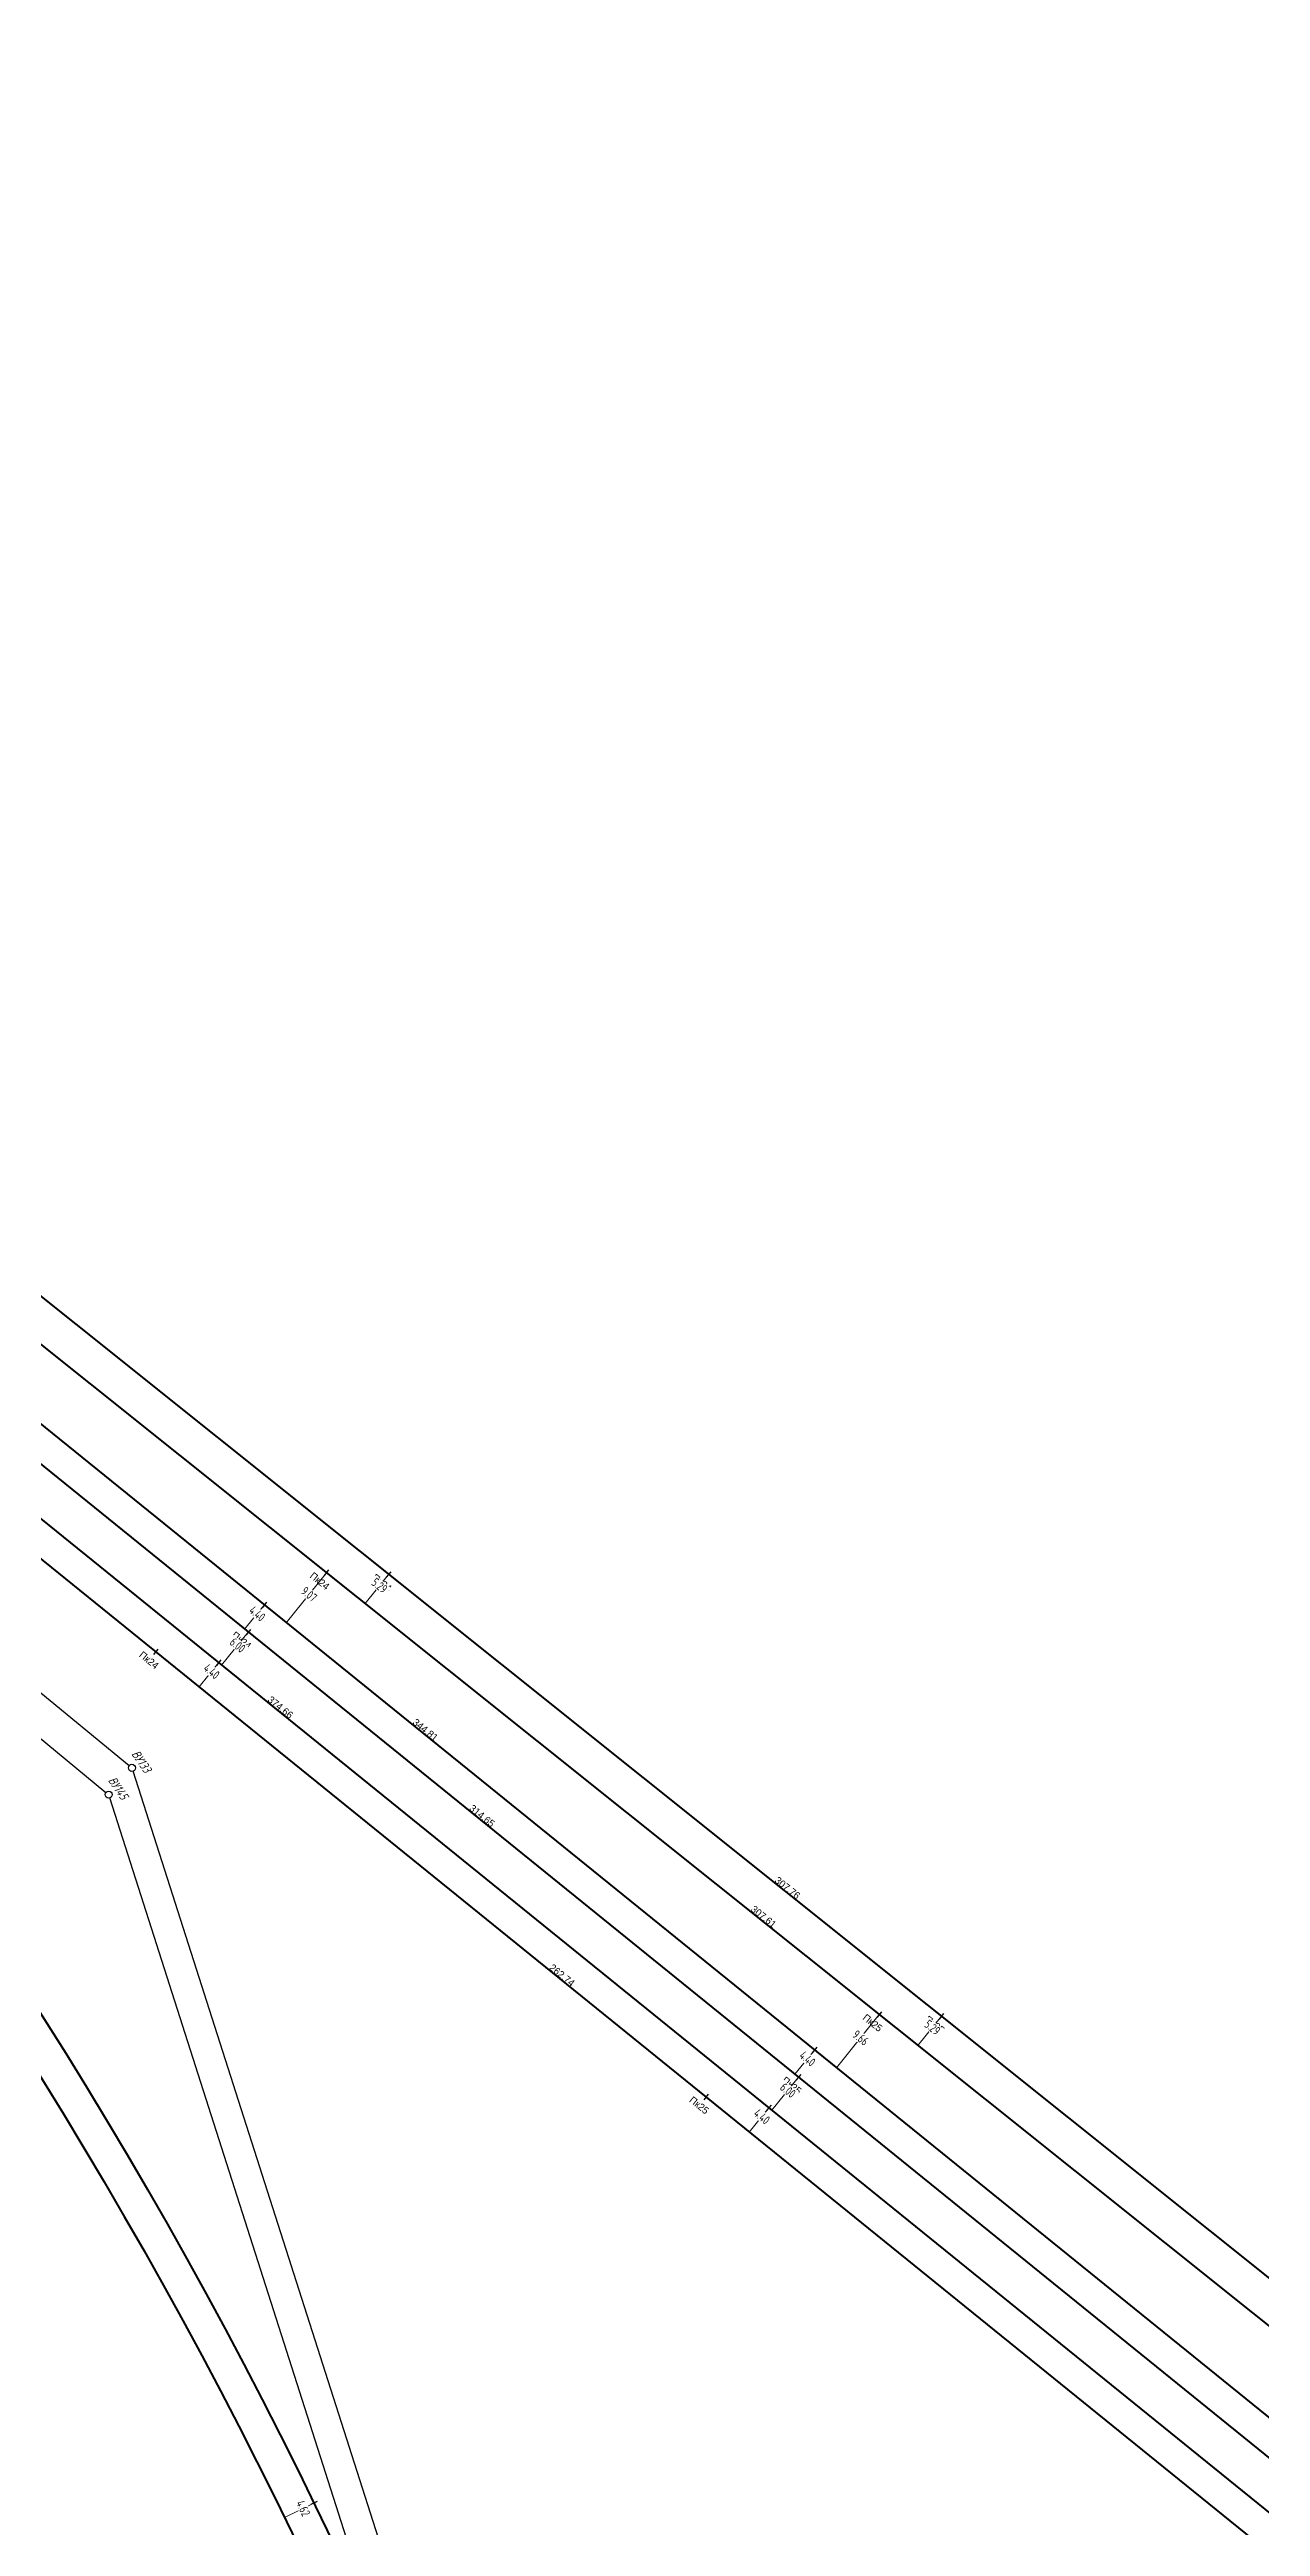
# Model space of a CAD drawing. Extents: x 10590 to 14299, y 7312 to 9553.
# Drawn here: x 12031.3 to 12202.4, y 8536 to 8886 of the extents above; entities that cross this region are included whole.
import ezdxf
from ezdxf.enums import TextEntityAlignment as Align

# ---------------------------------------------------------------- set-up
doc = ezdxf.new("R2010")
doc.units = 0
for name, color, linetype in [('Вершины', 7, 'Continuous'), ('Междупутья в плане', 7, 'Continuous'), ('Ось трассы', 7, 'Continuous'), ('Пикетаж', 7, 'Continuous'), ('Прямые вставки', 7, 'Continuous')]:
    doc.layers.add(name, color=color, linetype=linetype)
doc.styles.get("Standard").update_dxf_attribs({"font": 'SPDS.shx', "oblique": 15, "height": 2})
doc.styles.add('Междупутья', font='simplex.shx', dxfattribs={"width": 0.7, "height": 2.5})
doc.styles.add('Пикетаж', font='pragmai.shx', dxfattribs={"height": 2})

msp = doc.modelspace()

# ---------------------------------------------------------------- linework, layer by layer
at = {"color": 1}
for p, q in [((12070.77, 8671.18), (12070.14, 8670.4)), ((12079.54, 8670.94), (12078.91, 8670.16)), ((12061.98, 8666.62), (12061.36, 8665.84)), ((12046.64, 8660), (12046.01, 8659.22)), ((12148.88, 8608.75), (12148.26, 8607.97)), ((12157.65, 8608.51), (12157.03, 8607.73)), ((12139.73, 8603.73), (12139.1, 8602.95)), ((12124.39, 8597.1), (12123.76, 8596.32)), ((12069.15, 8539.55), (12068.25, 8539.11))]:
    msp.add_line(p, q, dxfattribs=at)
at = {"layer": 'Вершины', "color": 1}
for p, q in [((11868.43, 8786.86), (12042.59, 8643.53)), ((11865.11, 8783.11), (12039.31, 8639.76)), ((12111.89, 8427.92), (12043.13, 8642.74))]:
    msp.add_line(p, q, dxfattribs=at)
for centre in [(12042.98, 8643.22), (12039.69, 8639.44)]:
    msp.add_circle(centre, 0.5, dxfattribs=at)
at = {"layer": 'Междупутья в плане', "color": 1, "lineweight": 15}
for p, q in [((12070.45, 8670.79), (12064.79, 8663.71)), ((12079.23, 8670.55), (12075.92, 8666.42)), ((12061.67, 8666.23), (12058.9, 8662.81)), ((12148.57, 8608.36), (12142.54, 8600.81)), ((12157.34, 8608.12), (12154.04, 8603.99)), ((12139.41, 8603.34), (12136.65, 8599.92)), ((12068.7, 8539.33), (12064.54, 8537.31))]:
    msp.add_line(p, q, dxfattribs=at)
at = {"layer": 'Ось трассы', "color": 1, "lineweight": 100, "flags": 128}
msp.add_lwpolyline([(11192.03, 9209.94), (11440.4, 9120.45, -0.000391), (11449.81, 9117.05, -0.001172), (11459.2, 9113.63, -0.001953), (11468.58, 9110.15, -0.002734), (11477.92, 9106.58, -0.07092), (11674.72, 8995.87, -0.002734), (11682.63, 8989.74, -0.001953), (11690.47, 8983.53, -0.001172), (11698.27, 8977.28, -0.000391), (11706.06, 8971.01), (11962.34, 8764.17, 0.00025), (11977.91, 8751.62, 0.000689), (11999.4, 8734.36, 0.00025), (12015.02, 8721.87), (12255.43, 8529.73, -0.000351)], format="xyb", dxfattribs=at)

# ---------------------------------------------------------------- texts
at = {"layer": 'Вершины', "color": 1, "oblique": 15}
for s, rotation, p in [('ВУ133', 304.1473, (12043.81, 8643.78)), ('ВУ145', 304.144, (12040.52, 8640.01))]:
    msp.add_text(s, height=1.25, rotation=rotation, dxfattribs=at).set_placement(p, align=Align.CENTER)
at = {"layer": 'Пикетаж', "color": 1, "style": 'Пикетаж'}
for s, rotation, p in [('Пк24', 321.3674, (12069.2, 8669.23)), ('Пк24', 321.3674, (12077.98, 8668.99)), ('Пк24', 321.0261, (12060.41, 8664.68)), ('Пк24', 321.0261, (12045.07, 8658.05)), ('Пк25', 321.3674, (12147.32, 8606.8)), ('Пк25', 321.3674, (12156.09, 8606.56)), ('Пк25', 321.0261, (12138.15, 8601.78)), ('Пк25', 321.0261, (12122.81, 8595.16)), ('Пк25', 295.9004, (12066.9, 8538.45))]:
    msp.add_text(s, height=1, rotation=rotation, dxfattribs=at).set_placement(p, align=Align.CENTER)
at = {"layer": 'Прямые вставки', "color": 1, "style": 'Пикетаж'}
for s, rotation, p in [('374.66', 321.0261, (12063.65, 8651.39)), ('344.81', 321.0261, (12084.13, 8648.19)), ('314.65', 321.0261, (12092.14, 8636.05)), ('307.76', 321.3674, (12135.29, 8625.87)), ('307.61', 321.3674, (12131.92, 8621.8)), ('262.74', 321.0261, (12103.44, 8613.53))]:
    msp.add_text(s, height=1, rotation=rotation, dxfattribs=at).set_placement(p, align=Align.CENTER)

# ---------------------------------------------------------------- next in the draw order: wipeouts: each hides what was drawn before it
at = {"color": 1}
for points in [[(12076.37, 8669.29), (12077.31, 8670.46), (12079.56, 8668.66), (12078.62, 8667.49)], [(12154.49, 8606.85), (12155.43, 8608.03), (12157.67, 8606.23), (12156.74, 8605.06)]]:
    msp.add_wipeout(points, dxfattribs=at)

# ---------------------------------------------------------------- next in the draw order: linework, layer by layer
at = {"layer": 'Ось трассы', "color": 1, "lineweight": 100, "flags": 128}
msp.add_lwpolyline([(11388.26, 9125.59), (11455.74, 9101.27, -0.000391), (11465.14, 9097.88, -0.001172), (11474.54, 9094.46, -0.001953), (11483.91, 9090.97, -0.002734), (11493.25, 9087.4, -0.07092), (11690.06, 8976.69, -0.002734), (11697.96, 8970.56, -0.001953), (11705.8, 8964.36, -0.001172), (11713.61, 8958.11, -0.000391), (11721.39, 8951.83), (11959.03, 8760.05, 0.00025), (11974.6, 8747.49, 0.000689), (11996.09, 8730.23, 0.00025), (12011.71, 8717.74), (12252, 8525.69, -0.000351)], format="xyb", dxfattribs=at)

# ---------------------------------------------------------------- next in the draw order: texts
at = {"layer": 'Междупутья в плане', "color": 1, "style": 'Междупутья', "width": 0.7}
for p in [(12077.57, 8668.49), (12155.69, 8606.05)]:
    msp.add_text('5.29', height=1.25, rotation=321.3674, dxfattribs=at).set_placement(p, align=Align.CENTER)

# ---------------------------------------------------------------- next in the draw order: wipeouts: each hides what was drawn before it
at = {"color": 1}
for points in [[(12066.41, 8668.06), (12067.34, 8669.23), (12069.62, 8667.41), (12068.68, 8666.24)], [(12144.35, 8605.38), (12145.29, 8606.56), (12147.53, 8604.76), (12146.6, 8603.59)]]:
    msp.add_wipeout(points, dxfattribs=at)

# ---------------------------------------------------------------- next in the draw order: linework, layer by layer
at = {"layer": 'Ось трассы', "color": 1, "lineweight": 100, "flags": 128}
msp.add_lwpolyline([(11249.33, 9170.96), (11443.72, 9100.93, -0.000391), (11453.13, 9097.53, -0.001172), (11462.52, 9094.11, -0.001953), (11471.9, 9090.63, -0.002734), (11481.24, 9087.06, -0.073316), (11684.07, 8971.67, -0.002734), (11691.92, 8965.47, -0.001953), (11699.7, 8959.19, -0.001172), (11707.45, 8952.87, -0.000391), (11715.17, 8946.52), (11806.03, 8871.75, 0.000208), (11813.76, 8865.39, 0.000625), (11821.49, 8859.05, 0.00328), (11852.13, 8834.35, 0.000625), (11859.96, 8828.13, 0.000208), (11867.81, 8821.93), (11907.58, 8790.49, -0.000208), (11915.43, 8784.29, -0.000625), (11923.26, 8778.08, -0.001196), (11934.47, 8769.11, -0.000625), (11942.26, 8762.84, -0.000208), (11950.04, 8756.55), (12218.1, 8539.68, -0.000313)], format="xyb", dxfattribs=at)

# ---------------------------------------------------------------- next in the draw order: texts
at = {"layer": 'Междупутья в плане', "color": 1, "style": 'Междупутья', "width": 0.7}
for s, p in [('9.07', (12067.62, 8667.25)), ('9.66', (12145.55, 8604.58))]:
    msp.add_text(s, height=1.25, rotation=321.3674, dxfattribs=at).set_placement(p, align=Align.CENTER)

# ---------------------------------------------------------------- next in the draw order: wipeouts: each hides what was drawn before it
at = {"color": 1}
for points in [[(12059.07, 8665.34), (12060.02, 8666.51), (12062.28, 8664.68), (12061.34, 8663.51)], [(12136.82, 8602.45), (12137.76, 8603.61), (12140.03, 8601.78), (12139.08, 8600.61)]]:
    msp.add_wipeout(points, dxfattribs=at)

# ---------------------------------------------------------------- next in the draw order: linework, layer by layer
for p, q in [((12059.72, 8662.79), (12059.1, 8662.01)), ((12137.47, 8599.89), (12136.84, 8599.12))]:
    msp.add_line(p, q, dxfattribs=at)
at = {"layer": 'Междупутья в плане', "color": 1, "lineweight": 15}
for p, q in [((12059.41, 8662.4), (12055.64, 8657.74)), ((12137.15, 8599.51), (12133.38, 8594.84))]:
    msp.add_line(p, q, dxfattribs=at)
at = {"layer": 'Ось трассы', "color": 1, "lineweight": 100, "flags": 128}
msp.add_lwpolyline([(11343.66, 9123.33), (11459.23, 9081.69, -0.000391), (11468.63, 9078.3, -0.001172), (11478.03, 9074.87, -0.001953), (11487.4, 9071.39, -0.002734), (11496.74, 9067.82, -0.073316), (11699.58, 8952.44, -0.002734), (11707.42, 8946.24, -0.001953), (11715.21, 8939.96, -0.001172), (11722.95, 8933.63, -0.000391), (11730.68, 8927.28), (11787.28, 8880.7, 0.000208), (11795.01, 8874.35, 0.000625), (11802.74, 8868.01, 0.00328), (11833.38, 8843.3, 0.000625), (11841.21, 8837.08, 0.000208), (11849.06, 8830.88), (11909.43, 8783.17, -0.0005), (11925.11, 8770.76, -0.001863), (11954.21, 8747.49, -0.0005), (11969.77, 8734.92), (12214.39, 8537.02, -0.000313)], format="xyb", dxfattribs=at)

# ---------------------------------------------------------------- next in the draw order: texts
at = {"layer": 'Междупутья в плане', "color": 1, "style": 'Междупутья', "width": 0.7}
for p in [(12060.29, 8664.52), (12138.03, 8601.63)]:
    msp.add_text('4.40', height=1.25, rotation=321.0261, dxfattribs=at).set_placement(p, align=Align.CENTER)
at = {"layer": 'Пикетаж', "color": 1, "style": 'Пикетаж'}
for s, p in [('Пк24', (12058.15, 8660.85)), ('Пк25', (12135.9, 8597.95))]:
    msp.add_text(s, height=1, rotation=321.0261, dxfattribs=at).set_placement(p, align=Align.CENTER)

# ---------------------------------------------------------------- next in the draw order: wipeouts: each hides what was drawn before it
at = {"color": 1}
for points in [[(12056.31, 8660.89), (12057.25, 8662.06), (12059.52, 8660.22), (12058.58, 8659.06)], [(12134.05, 8597.99), (12135, 8599.16), (12137.26, 8597.33), (12136.32, 8596.16)]]:
    msp.add_wipeout(points, dxfattribs=at)

# ---------------------------------------------------------------- next in the draw order: linework, layer by layer
for p, q in [((12055.54, 8658.46), (12054.91, 8657.68)), ((12133.28, 8595.56), (12132.65, 8594.78))]:
    msp.add_line(p, q, dxfattribs=at)
at = {"layer": 'Междупутья в плане', "color": 1, "lineweight": 15}
for p, q in [((12055.23, 8658.07), (12052.46, 8654.65)), ((12132.97, 8595.17), (12130.2, 8591.75))]:
    msp.add_line(p, q, dxfattribs=at)
at = {"layer": 'Ось трассы', "color": 1, "lineweight": 100, "flags": 128}
msp.add_lwpolyline([(11335.04, 9121.76), (11447.08, 9081.39, -0.000391), (11456.49, 9078, -0.001172), (11465.88, 9074.57, -0.001953), (11475.26, 9071.09, -0.002734), (11484.6, 9067.52, -0.073316), (11687.43, 8952.14, -0.002734), (11695.28, 8945.94, -0.001953), (11703.06, 8939.66, -0.001172), (11710.8, 8933.33, -0.000391), (11718.53, 8926.98), (11773.68, 8881.6, 0.000481), (11781.4, 8875.25, 0.001442), (11789.15, 8868.93, 0.005874), (11813.11, 8849.99, 0.001442), (11821.05, 8843.9, 0.000481), (11829, 8837.85), (11870.96, 8805.97, -0.000481), (11878.92, 8799.92, -0.001442), (11886.85, 8793.83, -0.003791), (11902.37, 8781.67, -0.001442), (11910.17, 8775.42, -0.000481), (11917.95, 8769.13), (12209.22, 8533.48, -0.000313)], format="xyb", dxfattribs=at)

# ---------------------------------------------------------------- next in the draw order: texts
at = {"layer": 'Междупутья в плане', "color": 1, "style": 'Междупутья', "width": 0.7}
for p in [(12057.52, 8660.07), (12135.27, 8597.17)]:
    msp.add_text('6.00', height=1.25, rotation=321.0261, dxfattribs=at).set_placement(p, align=Align.CENTER)
at = {"layer": 'Пикетаж', "color": 1, "style": 'Пикетаж'}
for s, p in [('Пк24', (12053.97, 8656.51)), ('Пк25', (12131.71, 8593.62))]:
    msp.add_text(s, height=1, rotation=321.0261, dxfattribs=at).set_placement(p, align=Align.CENTER)

# ---------------------------------------------------------------- next in the draw order: wipeouts: each hides what was drawn before it
at = {"color": 1}
for points in [[(12052.63, 8657.18), (12053.57, 8658.35), (12055.84, 8656.51), (12054.9, 8655.34)], [(12130.37, 8594.28), (12131.32, 8595.45), (12133.58, 8593.61), (12132.64, 8592.45)]]:
    msp.add_wipeout(points, dxfattribs=at)

# ---------------------------------------------------------------- next in the draw order: linework, layer by layer
at = {"layer": 'Ось трассы', "color": 1, "lineweight": 100, "flags": 128}
for points in [[(11353.31, 9096.85), (11450.44, 9061.86, -0.000391), (11459.84, 9058.46, -0.001172), (11469.24, 9055.04, -0.001953), (11478.61, 9051.56, -0.002734), (11487.95, 9047.99, -0.073316), (11690.79, 8932.6, -0.002734), (11698.63, 8926.4, -0.001953), (11706.42, 8920.12, -0.001172), (11714.16, 8913.8, -0.000391), (11721.89, 8907.45), (11868.43, 8786.86, -0.000446), (11876.15, 8780.5, -0.001339), (11883.84, 8774.11, -0.002232), (11891.49, 8767.67, -0.003125), (11899.07, 8761.15, -0.129554), (12099.33, 8465.89, -0.003125), (12102.59, 8456.44, -0.002232), (12105.75, 8446.95, -0.001339), (12108.83, 8437.44, -0.000446), (12111.89, 8427.92), (12133.59, 8360.1)], [(11368.86, 9095.92), (11462.58, 9062.16, -0.000391), (11471.99, 9058.76, -0.001172), (11481.39, 9055.34, -0.001953), (11490.76, 9051.86, -0.002734), (11500.1, 9048.29, -0.073316), (11702.94, 8932.91, -0.002734), (11710.78, 8926.7, -0.001953), (11718.56, 8920.42, -0.001172), (11726.31, 8914.1, -0.000391), (11734.03, 8907.75), (11802.29, 8851.58, 0.000469), (11813.88, 8842.06, 0.001406), (11825.5, 8832.58, 0.00603), (11863.34, 8802.66, 0.001406), (11875.25, 8793.53, 0.000469), (11887.19, 8784.45), (11929.19, 8752.57, -0.000469), (11941.13, 8743.49, -0.001406), (11953.04, 8734.36, -0.003946), (11977.88, 8714.89, -0.001406), (11989.59, 8705.5, -0.000469), (12001.25, 8696.08), (12205.51, 8530.82, -0.000313)]]:
    msp.add_lwpolyline(points, format="xyb", dxfattribs=at)

# ---------------------------------------------------------------- next in the draw order: texts
at = {"layer": 'Междупутья в плане', "color": 1, "style": 'Междупутья', "width": 0.7}
for p in [(12053.84, 8656.36), (12131.59, 8593.46)]:
    msp.add_text('4.40', height=1.25, rotation=321.0261, dxfattribs=at).set_placement(p, align=Align.CENTER)

# ---------------------------------------------------------------- next in the draw order: wipeouts: each hides what was drawn before it
at = {"color": 1}
msp.add_wipeout([(12065.87, 8539.57), (12067.22, 8540.23), (12068.5, 8537.61), (12067.15, 8536.95)], dxfattribs=at)

# ---------------------------------------------------------------- next in the draw order: linework, layer by layer
at = {"layer": 'Вершины', "color": 1}
msp.add_line((12108.59, 8424.1), (12039.85, 8638.97), dxfattribs=at)
at = {"layer": 'Ось трассы', "color": 1, "lineweight": 100, "flags": 128}
msp.add_lwpolyline([(11377.12, 9074.63), (11465.94, 9042.62, -0.000391), (11475.35, 9039.23, -0.001172), (11484.74, 9035.8, -0.001953), (11494.12, 9032.32, -0.002734), (11503.46, 9028.75, -0.073316), (11706.3, 8913.37, -0.002734), (11714.14, 8907.17, -0.001953), (11721.92, 8900.89, -0.001172), (11729.67, 8894.56, -0.000391), (11737.39, 8888.21), (11865.11, 8783.11, -0.000446), (11872.83, 8776.76, -0.001339), (11880.52, 8770.37, -0.002232), (11888.17, 8763.93, -0.003125), (11895.75, 8757.41, -0.129583), (12096.04, 8462.08, -0.003125), (12099.29, 8452.62, -0.002232), (12102.45, 8443.13, -0.001339), (12105.54, 8433.62, -0.000446), (12108.59, 8424.1), (12126.9, 8366.85)], format="xyb", dxfattribs=at)

# ---------------------------------------------------------------- next in the draw order: texts
at = {"layer": 'Междупутья в плане', "color": 1, "style": 'Междупутья', "width": 0.7}
msp.add_text('4.62', height=1.25, rotation=295.9004, dxfattribs=at).set_placement((12066.62, 8538.32), align=Align.CENTER)

doc.saveas('drawing.dxf')
